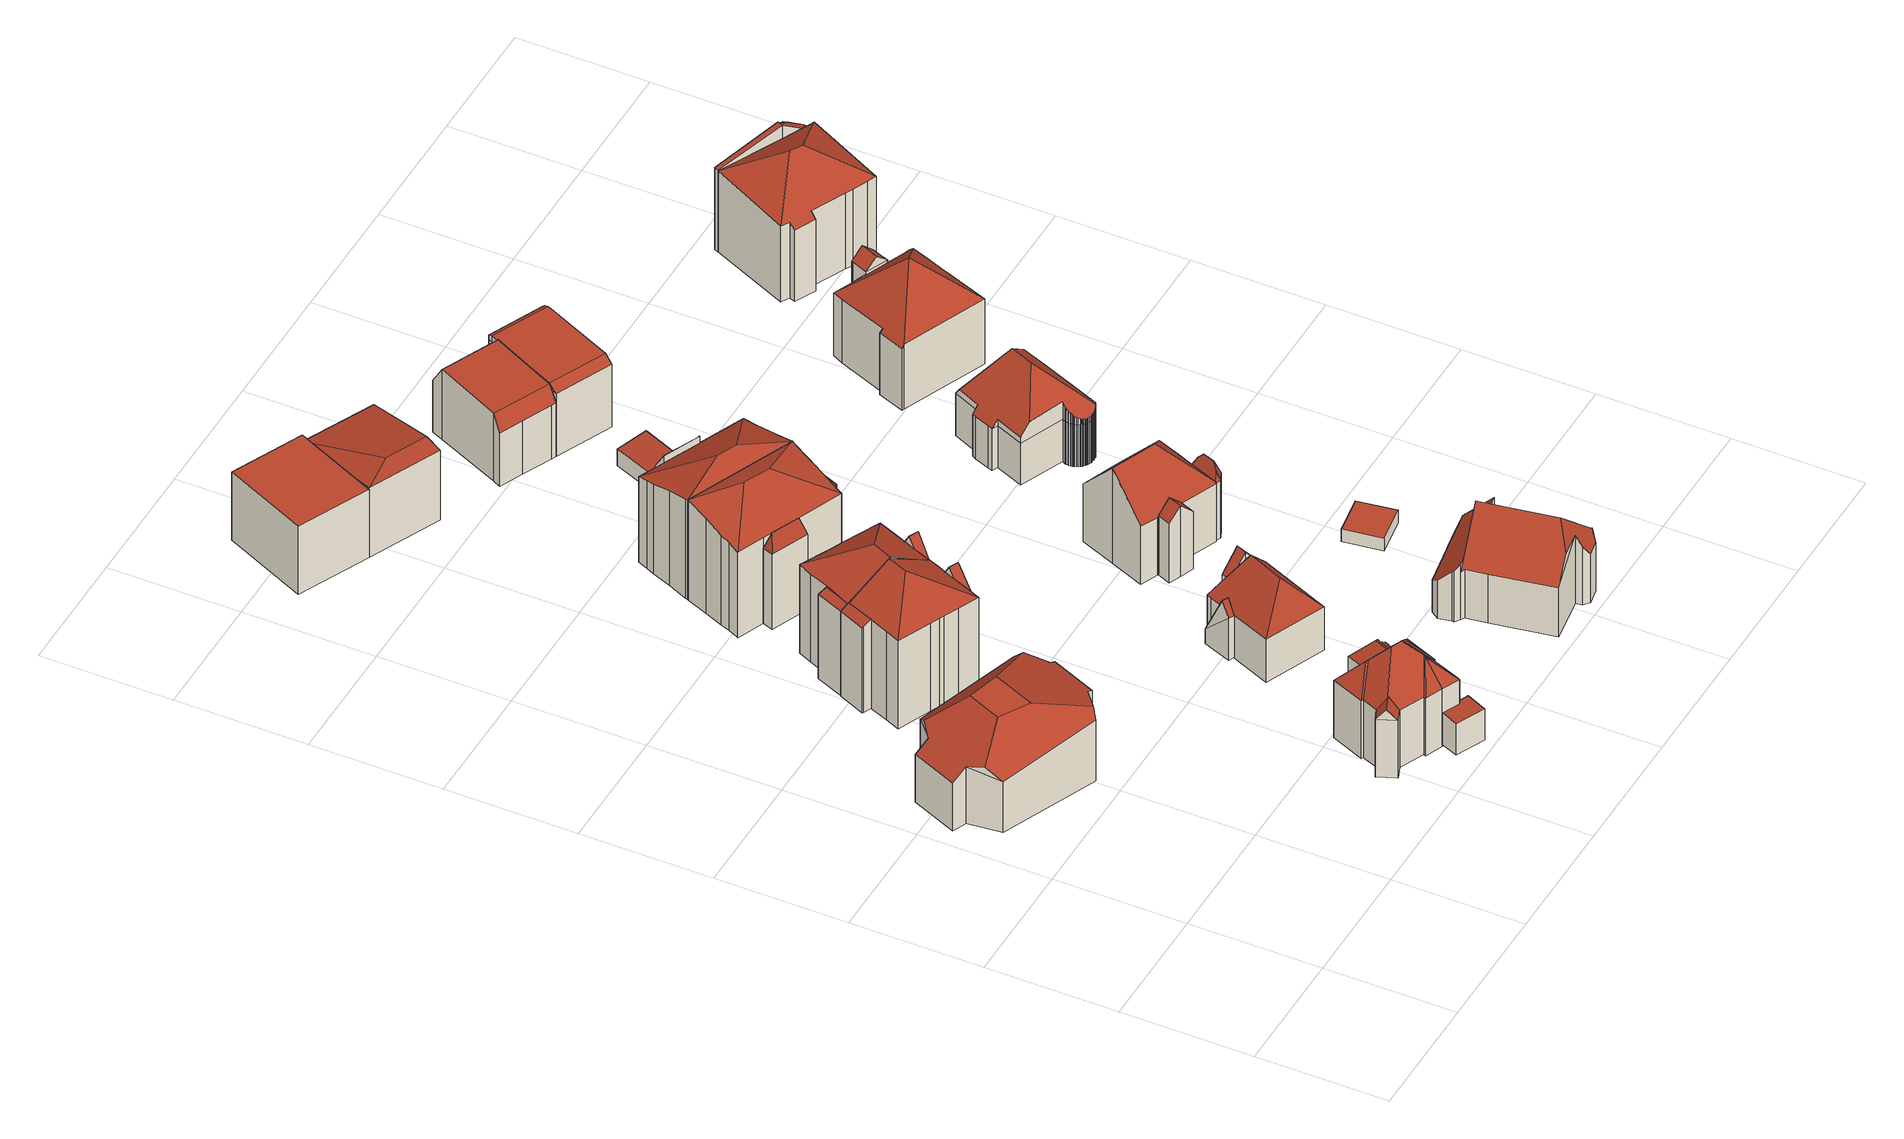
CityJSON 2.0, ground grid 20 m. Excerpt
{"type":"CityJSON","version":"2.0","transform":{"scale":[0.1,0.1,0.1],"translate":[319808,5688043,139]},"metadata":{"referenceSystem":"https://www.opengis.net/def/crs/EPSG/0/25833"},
"CityObjects":{
"building1":{"type":"Building","attributes":{"Dachtyp_tdc":"tdcFreeFormRoof","Gemeindeschluessel":14713000,"Dachneigung":17.87,"QualitaetDacherkennung":24,"Geometrietyp2DReferenz":"3000","function":"31001_9998","roofType":"5000","measuredHeight":14.31},"geometry":[{"type":"MultiSurface","lod":"2","boundaries":[[[0,1,2,3]],[[1,4,5,2]],[[4,6,7,5]],[[6,8,9,7]],[[8,10,11,9]],[[10,12,13,11]],[[12,14,15,13]],[[14,16,17,15]],[[16,18,19,17]],[[18,20,21,19]],[[20,22,23,21]],[[22,0,3,23]],[[24,25,26,20,18,16,14,27]],[[28,29,0,22,26,25]],[[6,4,1,29,28,30,31,8]],[[10,31,30,24,27,12]],[[30,28,25,24]],[[1,0,29]],[[14,12,27]],[[22,20,26]],[[10,8,31]],[[3,2,5,7,9,11,13,15,17,19,21,23]]],"semantics":{"surfaces":[{"type":"WallSurface"},{"type":"RoofSurface"},{"type":"GroundSurface"}],"values":[0,0,0,0,0,0,0,0,0,0,0,0,1,1,1,1,1,0,0,0,0,2]}}]},
"building2":{"type":"Building","attributes":{"Dachtyp_tdc":"tdcFreeFormRoof","Gemeindeschluessel":14713000,"Dachneigung":49.23,"QualitaetDacherkennung":12,"Geometrietyp2DReferenz":"3000","function":"31001_9998","roofType":"5000","measuredHeight":16.11},"geometry":[{"type":"MultiSurface","lod":"2","boundaries":[[[32,33,34,35]],[[33,36,37,34]],[[36,38,39,37]],[[38,40,41,39]],[[40,42,43,41]],[[42,44,45,43]],[[44,46,47,45]],[[46,48,49,47]],[[48,50,51,49]],[[50,52,53,51]],[[52,54,55,53]],[[54,56,57,55]],[[56,58,59,57]],[[58,60,61,59]],[[60,62,63,61]],[[62,64,65,63]],[[64,66,67,65]],[[66,68,69,67]],[[68,70,71,69]],[[70,72,73,71]],[[72,32,35,73]],[[74,75,76,70,68]],[[74,68,66]],[[75,74,66,64]],[[77,78,76,75,64,62]],[[79,80,81,82,77,62,60]],[[79,60,58]],[[80,79,58,56]],[[83,84,81,80,56,54]],[[54,52,85,83]],[[85,50,48,84,83]],[[86,82,81,84,48,46]],[[87,86,46,44]],[[42,87,44]],[[87,42,40]],[[77,88,78]],[[77,36,88]],[[82,36,77]],[[86,36,82]],[[87,36,86]],[[87,38,36]],[[38,87,40]],[[89,88,36,33]],[[89,33,32]],[[88,76,78]],[[89,76,88]],[[32,76,89]],[[72,76,32]],[[76,72,70]],[[50,85,52]],[[35,34,37,39,41,43,45,47,49,51,53,55,57,59,61,63,65,67,69,71,73]]],"semantics":{"surfaces":[{"type":"WallSurface"},{"type":"RoofSurface"},{"type":"GroundSurface"}],"values":[0,0,0,0,0,0,0,0,0,0,0,0,0,0,0,0,0,0,0,0,0,1,1,1,1,1,1,1,1,1,1,1,1,1,1,1,1,1,1,1,1,1,1,1,1,1,1,1,1,0,2]}}]},
"building3":{"type":"Building","attributes":{"Gemeindeschluessel":14713000,"Geometrietyp2DReferenz":"3000","function":"31001_9998","roofType":"9999"},"children":["building3-1","building3-2","building3-3"]},
"building3-1":{"type":"BuildingPart","attributes":{"Dachtyp_tdc":"tdcGableRoof","Dachneigung":59.06,"QualitaetDacherkennung":62,"Geometrietyp2DReferenz":"3000","roofType":"3100","measuredHeight":16.43},"parents":["building3"],"geometry":[{"type":"MultiSurface","lod":"2","boundaries":[[[90,91,92,93]],[[91,94,95,92]],[[94,91,96]],[[91,90,97,98,96]],[[99,100,94,96,98,101]],[[93,92,95,102,103]],[[100,102,95,94]],[[99,103,102,100]],[[90,93,103,99]],[[101,98,97]],[[99,101,97,90]]],"semantics":{"surfaces":[{"type":"WallSurface"},{"type":"RoofSurface"},{"type":"GroundSurface"},{"type":"ClosureSurface"}],"values":[0,0,0,1,1,2,0,3,3,0,3]}}]},
"building3-2":{"type":"BuildingPart","attributes":{"Dachtyp_tdc":"tdcPolyFlatRoof","Dachneigung":24.71,"QualitaetDacherkennung":76,"Geometrietyp2DReferenz":"3000","roofType":"2100","measuredHeight":15.46},"parents":["building3"],"geometry":[{"type":"MultiSurface","lod":"2","boundaries":[[[104,105,106,107,108]],[[105,109,110,106]],[[109,111,112,110]],[[111,113,114,115,112]],[[111,109,105,104,113]],[[115,107,106,110,112]],[[108,114,113,104]],[[108,107,115,114]]],"semantics":{"surfaces":[{"type":"WallSurface"},{"type":"RoofSurface"},{"type":"GroundSurface"},{"type":"ClosureSurface"}],"values":[0,0,0,0,1,2,0,3]}}]},
"building3-3":{"type":"BuildingPart","attributes":{"Dachtyp_tdc":"tdcHipAndGableRoof","Dachneigung":31.36,"QualitaetDacherkennung":71,"Geometrietyp2DReferenz":"3000","roofType":"5000","measuredHeight":19.4},"parents":["building3"],"geometry":[{"type":"MultiSurface","lod":"2","boundaries":[[[114,116,117,115]],[[116,118,119,117]],[[118,120,90,93,119]],[[121,122,123,102,100]],[[122,124,125,123]],[[124,126,127,125]],[[126,128,129,127]],[[128,130,131,129]],[[130,132,133,131]],[[132,134,135,133]],[[134,108,107,135]],[[132,130,128,126,124,122,136]],[[122,121,137,101,97,120,118,116,136]],[[116,114,108,134,132,136]],[[115,117,119,93,103,102,123,125,127,129,131,133,135,107]],[[99,101,137]],[[97,90,120]],[[99,103,93,90]],[[99,90,97,101]],[[121,100,99,137]],[[100,102,103,99]],[[114,115,107,108]]],"semantics":{"surfaces":[{"type":"WallSurface"},{"type":"RoofSurface"},{"type":"GroundSurface"},{"type":"ClosureSurface"}],"values":[0,0,0,0,0,0,0,0,0,0,0,1,1,1,2,0,0,3,3,0,3,3]}}]},
"building4":{"type":"Building","attributes":{"Dachtyp_tdc":"tdcPolyFlatRoof","Gemeindeschluessel":14713000,"Dachneigung":3.77,"QualitaetDacherkennung":56,"Geometrietyp2DReferenz":"3000","function":"31001_9998","roofType":"2100","measuredHeight":5.63},"geometry":[{"type":"MultiSurface","lod":"2","boundaries":[[[138,139,140,141]],[[139,142,143,140]],[[142,144,145,143]],[[144,146,147,145]],[[146,148,149,147]],[[148,138,141,149]],[[148,146,144,142,139,138]],[[141,140,143,145,147,149]]],"semantics":{"surfaces":[{"type":"WallSurface"},{"type":"RoofSurface"},{"type":"GroundSurface"}],"values":[0,0,0,0,0,0,1,2]}}]},
"building5":{"type":"Building","attributes":{"Gemeindeschluessel":14713000,"Geometrietyp2DReferenz":"3000","function":"31001_9998","roofType":"9999"},"children":["building5-1","building5-2","building5-3"]},
"building5-1":{"type":"BuildingPart","attributes":{"Dachtyp_tdc":"tdcHipAndGableRoof","Dachneigung":28.59,"QualitaetDacherkennung":69,"Geometrietyp2DReferenz":"3000","roofType":"5000","measuredHeight":19.35},"parents":["building5"],"geometry":[{"type":"MultiSurface","lod":"2","boundaries":[[[150,151,152,153]],[[150,154,155,151]],[[154,156,157,155]],[[156,158,159,157]],[[160,161,162,163,164]],[[161,165,166,162]],[[165,167,168,166]],[[167,169,170,168]],[[169,171,172,170]],[[171,173,174,172]],[[173,175,176,174]],[[175,177,178,176]],[[177,179,178]],[[175,173,171,169,167,165,180]],[[165,161,160,158,156,180]],[[156,154,150,181,182,177,175,180]],[[151,155,157,159,163,162,166,168,170,172,174,176,178]],[[164,158,160]],[[164,163,159,158]],[[150,153,181]],[[182,179,177]],[[152,151,178,179]],[[152,179,182,181,153]]],"semantics":{"surfaces":[{"type":"WallSurface"},{"type":"RoofSurface"},{"type":"GroundSurface"},{"type":"ClosureSurface"}],"values":[0,0,0,0,0,0,0,0,0,0,0,0,0,1,1,1,2,0,3,0,0,3,3]}}]},
"building5-2":{"type":"BuildingPart","attributes":{"Dachtyp_tdc":"tdcPolyFlatRoof","Dachneigung":22.76,"QualitaetDacherkennung":74,"Geometrietyp2DReferenz":"3000","roofType":"2100","measuredHeight":15.34},"parents":["building5"],"geometry":[{"type":"MultiSurface","lod":"2","boundaries":[[[183,164,163,184]],[[158,111,185,159]],[[111,183,184,185]],[[111,158,164,183]],[[184,163,159,185]],[[158,159,163,164]]],"semantics":{"surfaces":[{"type":"WallSurface"},{"type":"RoofSurface"},{"type":"GroundSurface"},{"type":"ClosureSurface"}],"values":[0,0,0,1,2,3]}}]},
"building5-3":{"type":"BuildingPart","attributes":{"Dachtyp_tdc":"tdcGableRoof","Dachneigung":59.02,"QualitaetDacherkennung":56,"Geometrietyp2DReferenz":"3000","roofType":"3100","measuredHeight":16.55},"parents":["building5"],"geometry":[{"type":"MultiSurface","lod":"2","boundaries":[[[179,186,187,178]],[[186,188,189,187]],[[188,152,151,189]],[[179,182,190,191,192]],[[193,191,190,181,153]],[[188,193,153,152]],[[186,192,191,193,188]],[[179,192,186]],[[187,189,151,178]],[[178,151,152,179]],[[181,190,182]],[[152,153,181,182,179]]],"semantics":{"surfaces":[{"type":"WallSurface"},{"type":"RoofSurface"},{"type":"GroundSurface"},{"type":"ClosureSurface"}],"values":[0,0,0,1,1,0,0,0,2,3,0,3]}}]},
"building6":{"type":"Building","attributes":{"Dachtyp_tdc":"tdcPolyFlatRoof","Gemeindeschluessel":14713000,"Dachneigung":29.44,"QualitaetDacherkennung":53,"Geometrietyp2DReferenz":"3000","function":"31001_9998","roofType":"2100","measuredHeight":9.52},"geometry":[{"type":"MultiSurface","lod":"2","boundaries":[[[194,195,196,197]],[[195,198,199,196]],[[198,200,201,199]],[[200,194,197,201]],[[200,198,195,194]],[[197,196,199,201]]],"semantics":{"surfaces":[{"type":"WallSurface"},{"type":"RoofSurface"},{"type":"GroundSurface"}],"values":[0,0,0,0,1,2]}}]},
"building7":{"type":"Building","attributes":{"Dachtyp_tdc":"tdcGableRoof","Gemeindeschluessel":14713000,"Dachneigung":64.87,"QualitaetDacherkennung":5,"Geometrietyp2DReferenz":"3000","function":"31001_9998","roofType":"3100","measuredHeight":9.73},"geometry":[{"type":"MultiSurface","lod":"2","boundaries":[[[202,203,204,205]],[[203,206,207,204]],[[206,208,209,207]],[[208,202,205,209]],[[206,203,210]],[[202,208,211]],[[203,202,211,210]],[[208,206,210,211]],[[205,204,207,209]]],"semantics":{"surfaces":[{"type":"WallSurface"},{"type":"RoofSurface"},{"type":"GroundSurface"}],"values":[0,0,0,0,0,0,1,1,2]}}]},
"building8":{"type":"Building","attributes":{"Dachtyp_tdc":"tdcPolyFlatRoof","Gemeindeschluessel":14713000,"Dachneigung":0,"QualitaetDacherkennung":6,"Geometrietyp2DReferenz":"3000","function":"31001_9998","roofType":"1000","measuredHeight":11.88},"geometry":[{"type":"MultiSurface","lod":"2","boundaries":[[[212,213,214,215]],[[213,216,217,214]],[[216,218,219,217]],[[218,212,215,219]],[[218,216,213,212]],[[215,214,217,219]]],"semantics":{"surfaces":[{"type":"WallSurface"},{"type":"RoofSurface"},{"type":"GroundSurface"}],"values":[0,0,0,0,1,2]}}]},
"building9":{"type":"Building","attributes":{"Gemeindeschluessel":14713000,"Geometrietyp2DReferenz":"3000","function":"31001_9998","roofType":"9999"},"children":["building9-1","building9-2"]},
"building9-1":{"type":"BuildingPart","attributes":{"Dachtyp_tdc":"tdcHipRoof","Dachneigung":49.29,"QualitaetDacherkennung":69,"Geometrietyp2DReferenz":"3000","roofType":"3200","measuredHeight":13.42},"parents":["building9"],"geometry":[{"type":"MultiSurface","lod":"2","boundaries":[[[220,221,222,223]],[[221,224,222]],[[225,226,227,228,229]],[[226,230,231,227]],[[230,232,233,231]],[[232,234,235,233]],[[234,220,223,235]],[[230,226,236]],[[225,237,238,224,221,220,239]],[[226,225,239,236]],[[220,234,232,230,236,239]],[[223,222,240,228,227,231,233,235]],[[229,237,225]],[[228,240,238,237,229]],[[240,222,224,238]]],"semantics":{"surfaces":[{"type":"WallSurface"},{"type":"RoofSurface"},{"type":"GroundSurface"},{"type":"ClosureSurface"}],"values":[0,0,0,0,0,0,0,1,1,1,1,2,0,3,3]}}]},
"building9-2":{"type":"BuildingPart","attributes":{"Dachtyp_tdc":"tdcGableRoof","Dachneigung":52.22,"QualitaetDacherkennung":47,"Geometrietyp2DReferenz":"3000","roofType":"3100","measuredHeight":11.01},"parents":["building9"],"geometry":[{"type":"MultiSurface","lod":"2","boundaries":[[[241,222,224]],[[241,242,243,222]],[[242,244,245,243]],[[244,246,247,245]],[[246,248,249,247]],[[248,229,228,249]],[[244,242,241,250]],[[250,237,229,248,246,244]],[[228,240,222,243,245,247,249]],[[238,237,250]],[[240,228,229,237,238]],[[241,224,238,250]],[[240,238,224,222]]],"semantics":{"surfaces":[{"type":"WallSurface"},{"type":"RoofSurface"},{"type":"GroundSurface"},{"type":"ClosureSurface"}],"values":[0,0,0,0,0,0,1,1,2,0,3,0,3]}}]},
"building10":{"type":"Building","attributes":{"Gemeindeschluessel":14713000,"Geometrietyp2DReferenz":"3000","function":"31001_9998","roofType":"9999"},"children":["building10-1","building10-2","building10-3"]},
"building10-1":{"type":"BuildingPart","attributes":{"Dachtyp_tdc":"tdcFreeFormRoof","Dachneigung":72.75,"QualitaetDacherkennung":33,"Geometrietyp2DReferenz":"3000","roofType":"5000","measuredHeight":15.86},"parents":["building10"],"geometry":[{"type":"MultiSurface","lod":"2","boundaries":[[[251,252,253,254]],[[252,255,256,253]],[[255,257,258,256]],[[259,257,255]],[[260,259,255,252]],[[260,252,251]],[[259,260,251,257]],[[253,256,258,254]],[[254,258,257,251]]],"semantics":{"surfaces":[{"type":"WallSurface"},{"type":"RoofSurface"},{"type":"GroundSurface"},{"type":"ClosureSurface"}],"values":[0,0,0,1,1,1,1,2,3]}}]},
"building10-2":{"type":"BuildingPart","attributes":{"Dachtyp_tdc":"tdcHipRoof","Dachneigung":29.09,"QualitaetDacherkennung":35,"Geometrietyp2DReferenz":"3000","roofType":"3200","measuredHeight":18.67},"parents":["building10"],"geometry":[{"type":"MultiSurface","lod":"2","boundaries":[[[261,258,257]],[[261,262,263,258]],[[262,264,265,263]],[[264,266,267,265]],[[266,268,269,267]],[[268,270,271,269]],[[270,272,273,271]],[[272,274,275,273]],[[274,276,277,275]],[[276,278,279,277]],[[278,280,281,279]],[[280,282,281]],[[283,284,285]],[[283,286,287,284]],[[286,288,289,287]],[[288,290,251,254,289]],[[288,286,283,280,278,276,291]],[[274,272,270,268,266,264,262,292]],[[276,274,292,291]],[[262,261,290,288,291,292]],[[258,263,265,267,269,271,273,275,277,279,281,284,287,289,254]],[[283,285,282,280]],[[285,284,281,282]],[[261,257,251,290]],[[257,258,254,251]]],"semantics":{"surfaces":[{"type":"WallSurface"},{"type":"RoofSurface"},{"type":"GroundSurface"},{"type":"ClosureSurface"}],"values":[0,0,0,0,0,0,0,0,0,0,0,0,0,0,0,0,1,1,1,1,2,0,3,0,3]}}]},
"building10-3":{"type":"BuildingPart","attributes":{"Dachtyp_tdc":"tdcPolyFlatRoof","Dachneigung":32.8,"QualitaetDacherkennung":51,"Geometrietyp2DReferenz":"3000","roofType":"2100","measuredHeight":13.77},"parents":["building10"],"geometry":[{"type":"MultiSurface","lod":"2","boundaries":[[[282,293,294,281]],[[293,295,296,294]],[[295,285,284,296]],[[285,295,293,282]],[[281,294,296,284]],[[281,284,285,282]]],"semantics":{"surfaces":[{"type":"WallSurface"},{"type":"RoofSurface"},{"type":"GroundSurface"},{"type":"ClosureSurface"}],"values":[0,0,0,1,2,3]}}]},
"building11":{"type":"Building","attributes":{"Gemeindeschluessel":14713000,"Geometrietyp2DReferenz":"3000","function":"31001_9998","roofType":"9999"},"children":["building11-1","building11-2","building11-3"]},
"building11-1":{"type":"BuildingPart","attributes":{"Dachtyp_tdc":"tdcPolyFlatRoof","Dachneigung":59.04,"QualitaetDacherkennung":41,"Geometrietyp2DReferenz":"3000","roofType":"2100","measuredHeight":16.08},"parents":["building11"],"geometry":[{"type":"MultiSurface","lod":"2","boundaries":[[[297,298,299,300]],[[298,301,302,303,299]],[[304,305,306]],[[304,307,308,305]],[[307,297,300,308]],[[307,304,301,298,297]],[[300,299,303,305,308]],[[306,302,301,304]],[[306,305,303,302]]],"semantics":{"surfaces":[{"type":"WallSurface"},{"type":"RoofSurface"},{"type":"GroundSurface"},{"type":"ClosureSurface"}],"values":[0,0,0,0,0,1,2,0,3]}}]},
"building11-2":{"type":"BuildingPart","attributes":{"Dachtyp_tdc":"tdcPolyFlatRoof","Dachneigung":29.7,"QualitaetDacherkennung":49,"Geometrietyp2DReferenz":"3000","roofType":"2100","measuredHeight":13.71},"parents":["building11"],"geometry":[{"type":"MultiSurface","lod":"2","boundaries":[[[309,310,311,312]],[[310,313,314,311]],[[313,315,316,314]],[[315,313,310,309]],[[312,311,314,316]],[[312,316,315,309]]],"semantics":{"surfaces":[{"type":"WallSurface"},{"type":"RoofSurface"},{"type":"GroundSurface"},{"type":"ClosureSurface"}],"values":[0,0,0,1,2,3]}}]},
"building11-3":{"type":"BuildingPart","attributes":{"Dachtyp_tdc":"tdcHipRoof","Dachneigung":29.41,"QualitaetDacherkennung":37,"Geometrietyp2DReferenz":"3000","roofType":"3200","measuredHeight":18.82},"parents":["building11"],"geometry":[{"type":"MultiSurface","lod":"2","boundaries":[[[302,317,299,303]],[[317,318,319,299]],[[318,320,321,319]],[[320,322,312,321]],[[322,309,312]],[[323,316,315]],[[323,324,325,316]],[[324,326,277,325]],[[326,274,275,277]],[[274,327,328,275]],[[327,329,330,328]],[[329,331,332,330]],[[331,333,334,332]],[[333,335,336,334]],[[335,337,305,336]],[[337,306,305]],[[326,324,323,322,320,318,338]],[[335,333,331,329,327,274,339]],[[318,317,302,306,337,335,339,338]],[[274,326,338,339]],[[303,299,319,321,312,316,325,277,275,328,330,332,334,336,305]],[[315,309,322,323]],[[315,316,312,309]],[[302,303,305,306]]],"semantics":{"surfaces":[{"type":"WallSurface"},{"type":"RoofSurface"},{"type":"GroundSurface"},{"type":"ClosureSurface"}],"values":[0,0,0,0,0,0,0,0,0,0,0,0,0,0,0,0,1,1,1,1,2,0,3,3]}}]},
"building12":{"type":"Building","attributes":{"Dachtyp_tdc":"tdcHipAndGableRoof","Gemeindeschluessel":14713000,"Dachneigung":10.24,"QualitaetDacherkennung":38,"Geometrietyp2DReferenz":"3000","function":"31001_9998","roofType":"5000","measuredHeight":12.69},"geometry":[{"type":"MultiSurface","lod":"2","boundaries":[[[340,341,215,342]],[[341,343,219,215]],[[343,344,345,219]],[[344,340,342,345]],[[343,341,346]],[[340,344,347]],[[341,340,347,346]],[[344,343,346,347]],[[342,215,219,345]]],"semantics":{"surfaces":[{"type":"WallSurface"},{"type":"RoofSurface"},{"type":"GroundSurface"}],"values":[0,0,0,0,1,0,1,1,2]}}]},
"building13":{"type":"Building","attributes":{"Dachtyp_tdc":"tdcFreeFormRoof","Gemeindeschluessel":14713000,"Dachneigung":46.66,"QualitaetDacherkennung":84,"Geometrietyp2DReferenz":"3000","function":"31001_9998","roofType":"5000","measuredHeight":15.19},"geometry":[{"type":"MultiSurface","lod":"2","boundaries":[[[348,349,350,351]],[[349,352,353,350]],[[352,354,355,353]],[[354,356,357,355]],[[356,358,359,357]],[[358,360,361,359]],[[360,362,363,361]],[[362,364,365,363]],[[364,366,367,365]],[[366,368,369,367]],[[368,370,371,369]],[[370,372,373,371]],[[372,374,375,373]],[[374,376,377,375]],[[376,378,379,377]],[[378,380,381,379]],[[380,348,351,381]],[[358,356,382,383,384,362,360]],[[349,348,380,378,376,374,372,385,383,382,354,352]],[[384,383,385,370,368,366,364]],[[356,354,382]],[[364,362,384]],[[372,370,385]],[[351,350,353,355,357,359,361,363,365,367,369,371,373,375,377,379,381]]],"semantics":{"surfaces":[{"type":"WallSurface"},{"type":"RoofSurface"},{"type":"GroundSurface"}],"values":[0,0,0,0,0,0,0,0,0,0,0,0,0,0,0,0,0,1,1,1,0,0,0,2]}}]},
"building14":{"type":"Building","attributes":{"Dachtyp_tdc":"tdcPolyFlatRoof","Gemeindeschluessel":14713000,"Dachneigung":43.64,"QualitaetDacherkennung":53,"Geometrietyp2DReferenz":"3000","function":"31001_9998","roofType":"2100","measuredHeight":9.81},"geometry":[{"type":"MultiSurface","lod":"2","boundaries":[[[386,387,371,373]],[[387,388,389,371]],[[388,390,391,389]],[[390,392,393,391]],[[392,394,395,393]],[[394,396,397,395]],[[396,398,399,397]],[[398,400,401,399]],[[400,402,403,401]],[[402,404,405,403]],[[404,406,375,405]],[[406,386,373,375]],[[406,404,402,400,398,396,394,392,390,388,387,386]],[[373,371,389,391,393,395,397,399,401,403,405,375]]],"semantics":{"surfaces":[{"type":"WallSurface"},{"type":"RoofSurface"},{"type":"GroundSurface"}],"values":[0,0,0,0,0,0,0,0,0,0,0,0,1,2]}}]},
"building15":{"type":"Building","attributes":{"Gemeindeschluessel":14713000,"Geometrietyp2DReferenz":"3000","function":"31001_9998","roofType":"9999"},"children":["building15-1","building15-2","building15-3"]},
"building15-1":{"type":"BuildingPart","attributes":{"Dachtyp_tdc":"tdcGableRoof","Dachneigung":45.22,"QualitaetDacherkennung":56,"Geometrietyp2DReferenz":"3000","roofType":"3100","measuredHeight":12.31},"parents":["building15"],"geometry":[{"type":"MultiSurface","lod":"2","boundaries":[[[407,408,409,410,411]],[[408,412,413,409]],[[412,414,415,413]],[[414,416,417,415]],[[416,418,419,420,417]],[[412,408,407,421,422,423]],[[423,418,416,414,412]],[[420,424,425,410,409,413,415,417]],[[426,419,418,423]],[[424,420,419,426]],[[422,426,423]],[[421,425,424,426,422]],[[410,425,421,407,411]]],"semantics":{"surfaces":[{"type":"WallSurface"},{"type":"RoofSurface"},{"type":"GroundSurface"},{"type":"ClosureSurface"}],"values":[0,0,0,0,0,1,1,2,0,3,0,3,3]}}]},
"building15-2":{"type":"BuildingPart","attributes":{"Dachtyp_tdc":"tdcHipAndGableRoof","Dachneigung":49.05,"QualitaetDacherkennung":58,"Geometrietyp2DReferenz":"3000","roofType":"5000","measuredHeight":16.61},"parents":["building15"],"geometry":[{"type":"MultiSurface","lod":"2","boundaries":[[[419,427,428,420]],[[427,429,430,428]],[[429,431,432,430]],[[431,433,434,432]],[[433,435,436,434]],[[435,437,438,436]],[[437,439,440,438]],[[439,441,442,443,440]],[[444,445,446,447,448]],[[449,411,410,450,451]],[[444,441,439,437,452]],[[437,435,433,431,452]],[[431,429,427,419,426,422,407,411,449,445,444,452]],[[410,425,424,420,428,430,432,434,436,438,440,443,447,446,447,450]],[[421,407,422]],[[425,410,411,407,421]],[[419,420,424,426]],[[426,424,425,421,422]],[[444,448,442,441]],[[448,447,443,442]],[[449,451,453,447,446,445]],[[451,450,447,453]]],"semantics":{"surfaces":[{"type":"WallSurface"},{"type":"RoofSurface"},{"type":"GroundSurface"},{"type":"ClosureSurface"}],"values":[0,0,0,0,0,0,0,0,0,0,1,1,1,2,0,3,3,3,0,3,0,3]}}]},
"building15-3":{"type":"BuildingPart","attributes":{"Dachtyp_tdc":"tdcFreeFormRoof","Dachneigung":66.83,"QualitaetDacherkennung":37,"Geometrietyp2DReferenz":"3000","roofType":"5000","measuredHeight":12.33},"parents":["building15"],"geometry":[{"type":"MultiSurface","lod":"2","boundaries":[[[442,454,455,443]],[[454,456,457,455]],[[456,458,459,457]],[[458,460,461,459]],[[460,453,447,461]],[[453,451,450,447]],[[453,462,446,447]],[[462,448,447,446]],[[448,453,451,453,460,463]],[[460,458,464,463]],[[458,456,465,464]],[[456,454,466,465]],[[454,442,466]],[[442,448,463,464,465,466]],[[448,462,453]],[[443,455,457,459,461,447,450,447,446,447]],[[443,447,448,442]]],"semantics":{"surfaces":[{"type":"WallSurface"},{"type":"RoofSurface"},{"type":"GroundSurface"},{"type":"ClosureSurface"}],"values":[0,0,0,0,0,0,0,0,1,1,1,1,1,1,1,2,3]}}]},
"building16":{"type":"Building","attributes":{"Dachtyp_tdc":"tdcPolyFlatRoof","Gemeindeschluessel":14713000,"Dachneigung":3.38,"QualitaetDacherkennung":78,"Geometrietyp2DReferenz":"3000","function":"31001_9998","roofType":"2100","measuredHeight":2.98},"geometry":[{"type":"MultiSurface","lod":"2","boundaries":[[[467,468,469,470]],[[468,471,472,469]],[[471,473,474,472]],[[473,467,470,474]],[[473,471,468,467]],[[470,469,472,474]]],"semantics":{"surfaces":[{"type":"WallSurface"},{"type":"RoofSurface"},{"type":"GroundSurface"}],"values":[0,0,0,0,1,2]}}]},
"building17":{"type":"Building","attributes":{"Dachtyp_tdc":"tdcPolyFlatRoof","Gemeindeschluessel":14713000,"Dachneigung":3.01,"QualitaetDacherkennung":80,"Geometrietyp2DReferenz":"3000","function":"31001_9998","roofType":"2100","measuredHeight":3.14},"geometry":[{"type":"MultiSurface","lod":"2","boundaries":[[[475,476,477,478]],[[476,479,480,477]],[[479,481,482,480]],[[481,475,478,482]],[[481,479,476,475]],[[478,477,480,482]]],"semantics":{"surfaces":[{"type":"WallSurface"},{"type":"RoofSurface"},{"type":"GroundSurface"}],"values":[0,0,0,0,1,2]}}]},
"building18":{"type":"Building","attributes":{"Dachtyp_tdc":"tdcCutGableRoof","Gemeindeschluessel":14713000,"Dachneigung":2.11,"QualitaetDacherkennung":58,"Geometrietyp2DReferenz":"3000","function":"31001_9998","roofType":"9999","measuredHeight":12.26},"geometry":[{"type":"MultiSurface","lod":"2","boundaries":[[[483,484,485,486]],[[484,487,488,485]],[[487,489,490,488]],[[489,491,492,490]],[[491,493,494,492]],[[493,495,496,494]],[[495,497,498,496]],[[497,499,500,498]],[[499,501,502,500]],[[501,483,486,502]],[[487,484,483,501]],[[499,497,495,493,491,489]],[[501,499,489,487]],[[486,485,488,490,492,494,496,498,500,502]]],"semantics":{"surfaces":[{"type":"WallSurface"},{"type":"RoofSurface"},{"type":"GroundSurface"}],"values":[0,0,0,0,0,0,0,0,0,0,1,1,1,2]}}]},
"building19":{"type":"Building","attributes":{"Dachtyp_tdc":"tdcPolyFlatRoof","Gemeindeschluessel":14713000,"Dachneigung":0,"QualitaetDacherkennung":43,"Geometrietyp2DReferenz":"3000","function":"31001_9998","roofType":"1000","measuredHeight":2.22},"geometry":[{"type":"MultiSurface","lod":"2","boundaries":[[[503,504,505,506]],[[504,507,508,505]],[[507,509,510,508]],[[509,503,506,510]],[[509,507,504,503]],[[506,505,508,510]]],"semantics":{"surfaces":[{"type":"WallSurface"},{"type":"RoofSurface"},{"type":"GroundSurface"}],"values":[0,0,0,0,1,2]}}]},
"building20":{"type":"Building","attributes":{"Dachtyp_tdc":"tdcPolyFlatRoof","Gemeindeschluessel":14713000,"Dachneigung":7.85,"QualitaetDacherkennung":55,"Geometrietyp2DReferenz":"3000","function":"31001_9998","roofType":"2100","measuredHeight":5.87},"geometry":[{"type":"MultiSurface","lod":"2","boundaries":[[[511,512,513,514]],[[512,515,516,513]],[[515,517,518,516]],[[517,519,520,518]],[[519,521,522,520]],[[521,511,514,522]],[[521,519,517,515,512,511]],[[514,513,516,518,520,522]]],"semantics":{"surfaces":[{"type":"WallSurface"},{"type":"RoofSurface"},{"type":"GroundSurface"}],"values":[0,0,0,0,0,0,1,2]}}]},
"building21":{"type":"Building","attributes":{"Dachtyp_tdc":"tdcPolyFlatRoof","Gemeindeschluessel":14713000,"Dachneigung":26.32,"QualitaetDacherkennung":49,"Geometrietyp2DReferenz":"3000","function":"31001_9998","roofType":"2100","measuredHeight":6.24},"geometry":[{"type":"MultiSurface","lod":"2","boundaries":[[[523,524,525,436]],[[524,526,527,525]],[[526,528,438,527]],[[528,523,436,438]],[[528,526,524,523]],[[436,525,527,438]]],"semantics":{"surfaces":[{"type":"WallSurface"},{"type":"RoofSurface"},{"type":"GroundSurface"}],"values":[0,0,0,0,1,2]}}]},
"building22":{"type":"Building","attributes":{"Dachtyp_tdc":"tdcFreeFormRoof","Gemeindeschluessel":14713000,"Dachneigung":0.69,"QualitaetDacherkennung":55,"Geometrietyp2DReferenz":"3000","function":"31001_9998","roofType":"5000","measuredHeight":12.06},"geometry":[{"type":"MultiSurface","lod":"2","boundaries":[[[529,530,531,492]],[[530,532,533,531]],[[532,534,485,533]],[[534,535,536,485]],[[535,537,538,536]],[[537,539,540,538]],[[539,541,542,540]],[[541,543,544,542]],[[543,529,492,544]],[[545,546,547,548,549]],[[550,529,543,551]],[[552,550,551,545,549]],[[530,552,549,532]],[[529,550,552,530]],[[539,545,551,541]],[[541,551,543]],[[532,549,548,534]],[[534,548,547,535]],[[535,547,546,537]],[[537,546,545,539]],[[492,531,533,485,536,538,540,542,544]]],"semantics":{"surfaces":[{"type":"WallSurface"},{"type":"RoofSurface"},{"type":"GroundSurface"}],"values":[0,0,0,0,0,0,0,0,0,1,1,1,0,0,0,0,0,0,0,0,2]}}]},
"building23":{"type":"Building","attributes":{"Dachtyp_tdc":"tdcFreeFormRoof","Gemeindeschluessel":14713000,"Dachneigung":47.4,"QualitaetDacherkennung":38,"Geometrietyp2DReferenz":"3000","function":"31001_9998","roofType":"5000","measuredHeight":14.93},"geometry":[{"type":"MultiSurface","lod":"2","boundaries":[[[553,554,555,556]],[[554,557,558,555]],[[557,559,560,558]],[[559,561,562,560]],[[561,563,564,562]],[[563,565,566,564]],[[565,567,568,566]],[[567,569,570,568]],[[569,571,572,570]],[[571,573,574,572]],[[573,575,576,574]],[[575,577,578,576]],[[577,579,580,578]],[[579,581,582,580]],[[581,583,584,582]],[[583,585,586,584]],[[585,587,588,586]],[[587,589,590,588]],[[589,591,592,590]],[[591,593,594,592]],[[593,595,596,594]],[[595,597,598,596]],[[597,599,600,598]],[[599,601,602,600]],[[601,603,604,602]],[[603,605,606,604]],[[605,607,608,606]],[[607,609,610,608]],[[609,611,612,610]],[[611,613,614,612]],[[613,615,616,614]],[[615,617,618,616]],[[617,619,620,618]],[[619,621,622,620]],[[621,623,624,622]],[[623,625,626,624]],[[625,627,628,626]],[[627,629,630,628]],[[629,631,632,630]],[[631,633,634,632]],[[633,635,636,634]],[[635,637,638,636]],[[637,639,640,638]],[[639,641,642,640]],[[641,643,644,642]],[[643,645,646,644]],[[645,647,648,646]],[[647,649,650,648]],[[649,651,652,650]],[[651,653,654,652]],[[653,655,656,654]],[[655,657,658,656]],[[657,659,660,658]],[[659,661,662,660]],[[661,663,664,662]],[[663,665,666,664]],[[665,667,668,666]],[[667,669,670,668]],[[669,553,556,670]],[[671,672,673,674,675,676,677,678,679,680,681,682,683,684,685,686,687,688,689,690,691,692,693,694,695,696,697,698,699,700,701,702,703]],[[704,705,706,707,708,709,710,711]],[[712,713,704,711,689,688,714,715,716,717,718,719,720,721,722,723,724,725,726]],[[727,657,655,653,651,728,729,690,689,711,710]],[[645,691,690,729,647]],[[647,729,728,649]],[[649,728,651]],[[657,727,659]],[[659,727,710,709,661]],[[557,712,726,559]],[[559,726,725,561]],[[561,725,724,563]],[[563,724,723,565]],[[565,723,722,567]],[[567,722,721,569]],[[569,721,720,571]],[[571,720,719,573]],[[573,719,718,575]],[[575,718,717,577]],[[577,717,716,579]],[[579,716,715,581]],[[581,715,714,583]],[[583,714,688,585]],[[554,713,712,557]],[[553,704,713,554]],[[661,709,708,663]],[[663,708,707,665]],[[665,707,706,667]],[[667,706,705,669]],[[669,705,704,553]],[[621,703,702,623]],[[619,671,703,621]],[[623,702,701,625]],[[625,701,700,627]],[[627,700,699,629]],[[629,699,698,631]],[[631,698,697,633]],[[633,697,696,635]],[[635,696,695,637]],[[637,695,694,639]],[[639,694,693,641]],[[641,693,692,643]],[[643,692,691,645]],[[585,688,687,587]],[[587,687,686,589]],[[589,686,685,591]],[[591,685,684,593]],[[593,684,683,595]],[[595,683,682,597]],[[597,682,681,599]],[[599,681,680,601]],[[601,680,679,603]],[[603,679,678,605]],[[605,678,677,607]],[[607,677,676,609]],[[609,676,675,611]],[[611,675,674,613]],[[613,674,673,615]],[[615,673,672,617]],[[617,672,671,619]],[[556,555,558,560,562,564,566,568,570,572,574,576,578,580,582,584,586,588,590,592,594,596,598,600,602,604,606,608,610,612,614,616,618,620,622,624,626,628,630,632,634,636,638,640,642,644,646,648,650,652,654,656,658,660,662,664,666,668,670]]],"semantics":{"surfaces":[{"type":"WallSurface"},{"type":"RoofSurface"},{"type":"GroundSurface"}],"values":[0,0,0,0,0,0,0,0,0,0,0,0,0,0,0,0,0,0,0,0,0,0,0,0,0,0,0,0,0,0,0,0,0,0,0,0,0,0,0,0,0,0,0,0,0,0,0,0,0,0,0,0,0,0,0,0,0,0,0,1,1,1,1,0,0,0,0,0,0,0,0,0,0,0,0,0,0,0,0,0,0,0,0,0,0,0,0,0,0,0,0,0,0,0,0,0,0,0,0,0,0,0,0,0,0,0,0,0,0,0,0,0,0,0,0,0,0,0,0,2]}}]},
"building24":{"type":"Building","attributes":{"Gemeindeschluessel":14713000,"Geometrietyp2DReferenz":"3000","function":"31001_9998","roofType":"9999"},"children":["building24-1","building24-2"]},
"building24-1":{"type":"BuildingPart","attributes":{"Dachtyp_tdc":"tdcGableRoof","Dachneigung":42.49,"QualitaetDacherkennung":50,"Geometrietyp2DReferenz":"3000","roofType":"3100","measuredHeight":13.12},"parents":["building24"],"geometry":[{"type":"MultiSurface","lod":"2","boundaries":[[[730,731,732,733]],[[731,734,735,732]],[[734,736,737,735]],[[736,738,739,737]],[[738,740,739]],[[741,730,733,742,743]],[[730,741,744,745,731]],[[736,734,745,744,738]],[[731,745,734]],[[738,744,741]],[[733,732,735,737,739,742]],[[738,741,743,740]],[[743,742,739,740]]],"semantics":{"surfaces":[{"type":"WallSurface"},{"type":"RoofSurface"},{"type":"GroundSurface"},{"type":"ClosureSurface"}],"values":[0,0,0,0,0,0,1,1,0,0,2,0,3]}}]},
"building24-2":{"type":"BuildingPart","attributes":{"Dachtyp_tdc":"tdcTentRoof","Dachneigung":43.98,"QualitaetDacherkennung":62,"Geometrietyp2DReferenz":"3000","roofType":"3500","measuredHeight":17.84},"parents":["building24"],"geometry":[{"type":"MultiSurface","lod":"2","boundaries":[[[746,747,748,749]],[[747,750,751,748]],[[750,752,753,751]],[[752,754,742,753]],[[754,743,742]],[[740,755,756,739]],[[755,757,758,756]],[[757,759,760,758]],[[759,761,762,760]],[[761,763,764,762]],[[763,765,766,764]],[[765,767,768,766]],[[767,769,770,768]],[[769,771,772,770]],[[771,773,774,772]],[[773,775,776,774]],[[775,746,749,776]],[[759,757,755,740,743,754,752,750,777]],[[769,767,765,763,761,759,777]],[[771,769,777]],[[750,747,746,775,773,771,777]],[[749,748,751,753,742,739,756,758,760,762,764,766,768,770,772,774,776]],[[740,739,742,743]]],"semantics":{"surfaces":[{"type":"WallSurface"},{"type":"RoofSurface"},{"type":"GroundSurface"},{"type":"ClosureSurface"}],"values":[0,0,0,0,0,0,0,0,0,0,0,0,0,0,0,0,0,1,1,1,1,2,3]}}]},
"building25":{"type":"Building","attributes":{"Dachtyp_tdc":"tdcPolyFlatRoof","Gemeindeschluessel":14713000,"Dachneigung":0,"QualitaetDacherkennung":27,"Geometrietyp2DReferenz":"3000","function":"31001_9998","roofType":"1000","measuredHeight":4.69},"geometry":[{"type":"MultiSurface","lod":"2","boundaries":[[[778,779,780,781]],[[779,782,783,780]],[[782,784,785,783]],[[784,778,781,785]],[[784,782,779,778]],[[781,780,783,785]]],"semantics":{"surfaces":[{"type":"WallSurface"},{"type":"RoofSurface"},{"type":"GroundSurface"}],"values":[0,0,0,0,1,2]}}]},
"building26":{"type":"Building","attributes":{"Gemeindeschluessel":14713000,"Geometrietyp2DReferenz":"3000","function":"31001_9998","roofType":"9999"},"children":["building26-1","building26-2"]},
"building26-1":{"type":"BuildingPart","attributes":{"Dachtyp_tdc":"tdcHipRoof","Dachneigung":36.48,"QualitaetDacherkennung":47,"Geometrietyp2DReferenz":"3000","roofType":"3200","measuredHeight":18.2},"parents":["building26"],"geometry":[{"type":"MultiSurface","lod":"2","boundaries":[[[786,787,788,789]],[[787,790,791,788]],[[790,792,793,791]],[[792,794,795,793]],[[794,796,797,795]],[[796,798,799,797]],[[800,801,802,803,804]],[[801,805,806,802]],[[805,807,808,806]],[[807,809,810,808]],[[809,786,789,810]],[[805,801,811]],[[798,796,812]],[[801,800,813,814,798,812,811]],[[796,794,792,790,787,786,809,807,805,811,812]],[[789,788,791,793,795,797,799,815,803,802,806,808,810]],[[804,813,800]],[[803,815,814,813,804]],[[815,799,798,814]]],"semantics":{"surfaces":[{"type":"WallSurface"},{"type":"RoofSurface"},{"type":"GroundSurface"},{"type":"ClosureSurface"}],"values":[0,0,0,0,0,0,0,0,0,0,0,1,1,1,1,2,0,3,3]}}]},
"building26-2":{"type":"BuildingPart","attributes":{"Dachtyp_tdc":"tdcGableRoof","Dachneigung":11.06,"QualitaetDacherkennung":18,"Geometrietyp2DReferenz":"3000","roofType":"3100","measuredHeight":16.39},"parents":["building26"],"geometry":[{"type":"MultiSurface","lod":"2","boundaries":[[[816,817,818,819]],[[817,820,821,818]],[[820,822,823,821]],[[822,804,803,823]],[[824,825,826,799,798]],[[825,827,828,826]],[[827,829,830,828]],[[829,831,832,830]],[[831,816,819,832]],[[827,825,824,833]],[[833,813,804,822,820,817,816,831,829,827]],[[819,818,821,823,803,815,799,826,828,830,832]],[[814,813,833]],[[815,803,804,813,814]],[[824,798,814,833]],[[815,814,798,799]]],"semantics":{"surfaces":[{"type":"WallSurface"},{"type":"RoofSurface"},{"type":"GroundSurface"},{"type":"ClosureSurface"}],"values":[0,0,0,0,0,0,0,0,0,1,1,2,0,3,0,3]}}]}
},
"vertices":[
[247,582,136],[253,530,142],[253,530,30],[247,582,30],[260,527,140],[260,527,30],[230,456,140],[230,456,30],[222,459,142],[222,459,30],[182,427,136],[182,427,30],[34,489,118],[34,489,30],[28,541,129],[28,541,30],[7,550,113],[7,550,30],[37,621,113],[37,621,30],[58,612,129],[58,612,30],[99,645,118],[99,645,30],[91,526,173],[113,578,173],[79,629,137],[31,515,137],[164,564,173],[249,568,148],[137,500,173],[193,436,148],
[517,135,133],[497,84,133],[497,84,33],[517,135,33],[495,84,133],[495,84,33],[477,40,133],[477,40,33],[475,36,133],[475,36,33],[448,48,133],[448,48,33],[421,59,133],[421,59,33],[422,62,133],[422,62,33],[384,79,133],[384,79,33],[365,71,133],[365,71,33],[353,99,133],[353,99,33],[371,107,133],[371,107,33],[381,131,133],[381,131,33],[378,133,133],[378,133,33],[399,184,133],[399,184,33],[442,167,133],[442,167,33],[451,189,133],[451,189,33],[499,169,133],[499,169,33],[498,167,133],[498,167,33],[489,147,133],[489,147,33],[499,143,133],[499,143,33],[495,168,137],[465,155,163],[455,134,163],[463,114,180],[463,115,180],[416,145,168],[419,143,169],[431,115,194],[448,108,194],[383,95,151],[383,96,152],[359,85,151],[459,81,171],[458,78,170],[473,119,171],[476,118,171],
[327,732,151],[341,727,151],[341,727,23],[327,732,23],[323,683,154],[323,683,23],[332,706,188],[321,720,174],[318,712,188],[308,689,154],[309,689,154],[314,703,174],[309,689,23],[308,689,23],
[187,762,178],[175,767,172],[175,767,23],[187,762,23],[187,762,177],[173,768,171],[173,768,23],[191,809,171],[191,809,23],[204,804,178],[204,804,177],[204,804,23],
[268,776,217],[268,776,23],[334,749,174],[334,749,23],[327,732,174],[309,689,174],[295,657,174],[295,657,23],[262,670,175],[262,670,23],[239,680,176],[239,680,23],[232,683,176],[232,683,23],[218,689,176],[218,689,23],[166,711,177],[166,711,23],[175,733,177],[175,733,23],[255,745,217],[308,689,174],
[438,22,90],[448,48,92],[448,48,36],[438,22,36],[475,36,92],[475,36,36],[477,40,92],[477,40,36],[494,33,92],[494,33,36],[482,2,90],[482,2,36],
[340,765,173],[340,765,24],[340,765,151],[340,765,153],[334,749,173],[334,749,24],[271,775,217],[271,775,24],[203,804,177],[203,804,24],[221,845,178],[234,875,177],[234,875,24],[221,845,24],[221,845,177],[244,896,178],[244,896,24],[295,874,176],[295,874,24],[312,868,175],[312,868,24],[317,866,175],[317,866,24],[340,856,174],[340,856,24],[372,842,173],[372,842,24],[358,808,173],[358,808,24],[358,808,151],[284,806,217],[345,777,173],[353,796,173],
[208,851,171],[208,851,24],[191,809,24],
[372,802,151],[372,802,24],[354,760,151],[354,760,24],[349,787,189],[363,781,189],[372,802,152],[354,760,153],
[498,167,130],[507,162,125],[507,162,35],[498,167,35],[499,143,124],[499,143,35],[489,147,130],[489,147,35],
[494,422,57],[503,418,57],[503,418,32],[494,422,32],[486,375,104],[486,375,32],[477,379,105],[477,379,32],[490,386,129],[481,390,129],
[175,1499,128],[66,1549,128],[66,1549,9],[175,1499,9],[125,1677,128],[125,1677,9],[234,1628,128],[234,1628,9],
[507,426,105],[545,410,105],[545,410,31],[507,426,31],[545,410,106],[600,386,106],[554,276,106],[554,276,31],[600,386,31],[600,386,98],[461,315,106],[461,315,31],[486,375,105],[486,375,31],[503,418,105],[503,418,31],[518,323,166],[595,389,106],[569,400,106],[542,379,166],[569,400,31],
[545,410,107],[551,426,107],[551,426,31],[576,416,141],[576,416,31],[602,405,105],[602,405,31],[596,389,105],[596,389,31],[569,400,141],
[333,942,155],[327,926,155],[327,926,24],[333,942,24],[269,950,155],[269,950,24],[275,966,155],[275,966,24],[280,955,183],[322,937,183],
[275,966,173],[234,983,173],[234,983,24],[235,984,173],[235,984,24],[242,1000,177],[242,1000,24],[247,1014,181],[247,1014,24],[259,1042,189],[259,1042,24],[272,1075,198],[272,1075,24],[273,1077,198],[273,1077,24],[441,1006,199],[441,1006,24],[440,1005,198],[440,1005,24],[428,976,190],[428,976,24],[428,976,152],[413,939,180],[413,939,24],[413,939,152],[403,916,174],[403,916,24],[402,914,173],[402,914,24],[333,942,173],[366,1002,211],[325,1020,211],
[442,970,162],[442,970,24],[427,934,162],[427,934,24],
[416,1145,155],[410,1129,184],[410,1129,24],[416,1145,24],[410,1128,184],[410,1128,172],[410,1128,24],[353,1152,185],[353,1152,24],[353,1152,173],[360,1169,155],[360,1169,24],
[469,1074,153],[482,1068,161],[482,1068,24],[469,1074,24],[467,1032,161],[467,1032,24],[454,1038,153],[454,1038,24],
[410,1129,172],[480,1099,172],[480,1099,24],[480,1098,173],[480,1098,24],[469,1074,179],[454,1038,189],[443,1010,197],[443,1010,24],[441,1006,198],[274,1080,197],[274,1080,24],[288,1111,189],[288,1111,24],[299,1140,181],[299,1140,24],[305,1153,177],[305,1153,24],[312,1169,173],[312,1169,24],[353,1152,172],[386,1061,213],[356,1074,213],
[285,1449,131],[175,1499,131],[285,1449,9],[234,1628,116],[344,1577,116],[344,1577,9],[234,1504,136],[297,1475,136],
[838,30,120],[834,29,124],[834,29,35],[838,30,35],[825,28,133],[825,28,35],[827,17,134],[827,17,35],[818,7,119],[818,7,35],[794,3,119],[794,3,35],[785,10,135],[785,10,35],[783,20,154],[783,20,35],[713,9,120],[713,9,35],[696,105,120],[696,105,35],[691,137,120],[691,137,35],[686,141,116],[686,141,35],[815,163,120],[815,163,35],[815,159,120],[815,159,35],[824,108,120],[824,108,35],[827,93,120],[827,93,35],[832,65,120],[832,65,35],[826,17,134],[772,36,187],[745,14,154],[752,152,187],
[815,163,130],[686,141,130],[678,146,123],[678,146,35],[678,149,121],[678,149,35],[674,169,101],[674,169,35],[683,181,91],[683,181,35],[747,192,91],[747,192,35],[755,194,91],[755,194,35],[770,196,91],[770,196,35],[817,204,91],[817,204,35],[825,161,133],[825,161,35],[815,159,134],
[633,527,129],[625,506,129],[625,506,28],[633,527,28],[633,527,128],[604,514,151],[604,514,28],[586,522,131],[586,522,28],[594,541,131],[594,541,28],[594,542,130],[594,542,128],[594,542,28],[633,528,129],[633,528,130],[613,535,151],[613,535,28],[633,528,28],[613,535,129],
[593,542,128],[593,542,28],[566,554,129],[566,554,28],[587,606,194],[587,606,28],[609,661,129],[609,661,28],[667,637,130],[667,637,28],[732,610,130],[732,610,28],[718,574,130],[718,574,28],[708,551,130],[708,551,128],[708,551,28],[690,505,130],[690,506,130],[690,506,28],[690,505,28],[690,505,128],[689,504,128],[689,504,28],[689,504,123],[657,578,194],[690,505,127],
[717,547,128],[717,547,28],[723,535,128],[723,535,28],[712,508,128],[712,508,28],[698,502,128],[698,502,28],[690,506,127],[698,509,142],[705,516,151],[712,534,151],[712,542,143],
[457,1218,39],[523,1193,43],[523,1193,13],[457,1218,13],[505,1147,43],[505,1147,13],[440,1171,39],[440,1171,13],
[485,1288,42],[532,1269,45],[532,1269,13],[485,1288,13],[505,1204,45],[505,1204,13],[459,1223,42],[459,1223,13],
[435,1536,104],[522,1497,104],[522,1497,14],[435,1536,14],[514,1479,136],[514,1479,14],[469,1380,132],[469,1380,14],[464,1368,107],[464,1368,14],[457,1371,107],[457,1371,14],[412,1391,107],[412,1391,14],[376,1407,107],[376,1407,14],[382,1419,132],[382,1419,14],[427,1518,136],[427,1518,14],
[763,293,58],[755,352,58],[755,352,36],[763,293,36],[814,361,58],[814,361,36],[823,302,58],[823,302,36],
[717,547,84],[708,551,86],[708,551,27],[717,547,27],[718,574,86],[718,574,27],[740,564,82],[740,564,27],[730,538,82],[730,538,27],[723,535,83],[723,535,27],
[667,637,91],[676,661,78],[676,661,28],[742,634,78],[742,634,28],[732,610,91],
[464,1368,123],[493,1431,123],[493,1431,14],[519,1490,123],[519,1490,14],[522,1497,123],[607,1459,123],[607,1459,14],[609,1458,123],[609,1458,14],[606,1451,123],[606,1451,14],[556,1341,123],[556,1341,14],[550,1329,123],[550,1329,14],[606,1451,134],[609,1458,131],[607,1459,131],[522,1497,131],[519,1490,134],[470,1380,133],[556,1341,133],[493,1431,134],
[836,863,101],[820,823,101],[820,823,28],[836,863,28],[788,746,101],[788,746,28],[786,740,101],[786,740,28],[786,739,101],[786,739,28],[785,738,101],[785,738,28],[785,736,101],[785,736,28],[784,735,101],[784,735,28],[783,733,101],[783,733,28],[782,732,101],[782,732,28],[781,731,101],[781,731,28],[780,730,101],[780,730,28],[779,728,101],[779,728,28],[777,727,101],[777,727,28],[776,726,101],[776,726,28],[774,725,101],[774,725,28],[773,725,101],[773,725,28],[771,724,101],[771,724,28],[769,723,101],[769,723,28],[768,723,101],[768,723,28],[766,723,101],[766,723,28],[765,723,101],[765,723,28],[763,722,101],[763,722,28],[761,723,101],[761,723,28],[759,723,101],[759,723,28],[756,723,101],[756,723,28],[754,724,101],[754,724,28],[752,725,101],[752,725,28],[750,726,101],[750,726,28],[749,727,101],[749,727,28],[748,728,101],[748,728,28],[746,729,101],[746,729,28],[745,730,101],[745,730,28],[744,732,101],[744,732,28],[743,733,101],[743,733,28],[742,735,101],[742,735,28],[741,737,101],[741,737,28],[740,739,101],[740,739,28],[739,740,101],[739,740,28],[739,742,101],[739,742,28],[739,744,101],[739,744,28],[739,745,101],[739,745,28],[738,747,101],[738,747,28],[739,749,101],[739,749,28],[739,751,101],[739,751,28],[739,753,101],[739,753,28],[742,758,101],[742,758,28],[674,786,101],[674,786,28],[692,829,101],[692,829,28],[683,833,101],[683,833,28],[686,840,101],[686,840,28],[695,863,101],[695,863,28],[698,869,101],[698,869,28],[707,866,101],[707,866,28],[725,908,101],[725,908,28],[751,897,101],[751,897,28],[763,892,101],[763,892,28],[781,885,101],[781,885,28],[810,874,101],[810,874,28],[744,732,111],[745,730,110],[746,729,110],[748,728,109],[749,727,109],[750,726,109],[752,725,109],[754,724,109],[756,723,109],[759,723,110],[761,723,111],[763,722,111],[765,723,112],[766,723,113],[768,723,114],[769,723,115],[771,724,116],[773,725,117],[747,807,177],[689,780,129],[742,758,133],[739,753,127],[739,751,125],[739,749,123],[738,747,122],[739,745,120],[739,744,119],[739,742,118],[739,740,116],[740,739,115],[741,737,114],[742,735,113],[743,733,112],[836,863,110],[810,874,108],[781,885,106],[763,892,105],[751,897,104],[725,908,102],[722,901,113],[762,843,177],[788,746,111],[820,823,111],[774,725,117],[776,726,115],[777,727,114],[779,728,113],[780,730,113],[781,731,112],[782,732,111],[783,733,111],[784,735,111],[785,736,111],[785,738,111],[786,739,111],[786,740,111],[707,866,112],[692,829,112],[674,786,111],
[861,1129,140],[862,1131,140],[862,1131,26],[861,1129,26],[896,1117,140],[896,1117,26],[888,1097,140],[888,1097,26],[886,1090,140],[886,1090,26],[886,1090,135],[851,1105,140],[851,1105,26],[851,1105,135],[868,1097,157],[879,1124,157],
[761,1034,138],[791,1109,136],[791,1109,26],[761,1034,26],[799,1126,135],[799,1126,26],[828,1114,135],[828,1114,26],[851,1105,136],[908,1081,135],[908,1081,26],[923,1075,135],[923,1075,26],[927,1073,135],[927,1073,26],[918,1051,136],[918,1051,26],[916,1045,136],[916,1045,26],[903,1014,137],[903,1014,26],[902,1010,137],[902,1010,26],[874,940,139],[874,940,26],[744,994,139],[744,994,26],[740,995,134],[740,995,26],[756,1036,133],[756,1036,26],[835,1032,205],
[851,1105,74],[828,1114,74],[828,1114,27],[851,1105,27],[838,1139,74],[838,1139,27],[861,1129,74],[861,1129,27],
[962,1191,158],[910,1215,158],[910,1215,26],[962,1191,26],[905,1206,151],[905,1206,26],[873,1221,150],[873,1221,26],[877,1230,158],[877,1230,26],[864,1237,158],[864,1237,26],[917,1356,168],[917,1356,26],[1054,1291,168],[1062,1287,168],[1062,1287,26],[1054,1291,26],[1054,1291,160],[1010,1169,159],[1010,1169,26],[996,1175,159],[996,1175,26],[973,1185,159],[973,1185,26],[973,1259,208],[954,1269,208],[1043,1296,168],[1014,1310,168],[1014,1310,26],
[1038,1314,176],[1061,1303,159],[1061,1303,26],[1038,1314,26],[1060,1299,159],[1060,1299,26],[1058,1299,160],[1058,1299,26],[917,1356,169],[920,1363,169],[920,1363,26],[1018,1319,190],[1018,1319,26],[1028,1314,182],[1028,1314,26],[1030,1318,182],[1030,1318,26],[1014,1310,190]
]}
